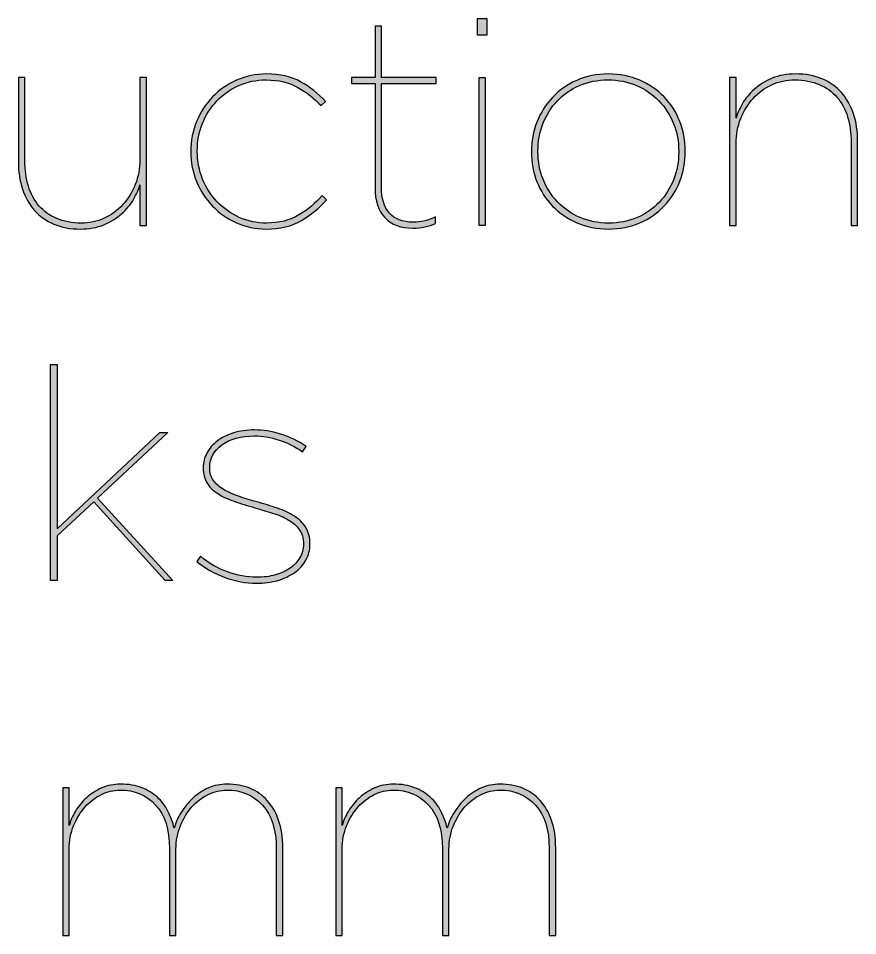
# Model space of a CAD drawing. Extents: x -187 to -58, y -41 to 155.
# Drawn here: x -140.8 to -81.6, y 90.3 to 155 of the extents above; entities that cross this region are included whole.
import ezdxf

# ---------------------------------------------------------------- set-up
doc = ezdxf.new("R2010")
doc.units = 0
doc.header["$MEASUREMENT"] = 0
doc.layers.add('PART_NUMBER', color=7, linetype='CONTINUOUS')

# ---------------------------------------------------------------- blocks, each defined once
blk = doc.blocks.new('BLOCK_40')
at = {"layer": 'PART_NUMBER'}
h = blk.add_hatch(color=253, dxfattribs=at)
h.dxf.hatch_style = 2
edge = h.paths.add_edge_path()
edge.add_spline(control_points=[(-136.435, 140.103), (-137.144, 140.103), (-137.77, 140.217), (-138.313, 140.447), (-138.855, 140.676), (-139.311, 141), (-139.679, 141.417), (-140.048, 141.834), (-140.33, 142.335), (-140.524, 142.919), (-140.719, 143.503), (-140.816, 144.157), (-140.816, 144.88), (-140.816, 144.88), (-140.816, 150.784), (-140.816, 150.784), (-140.816, 150.784), (-140.357, 150.784), (-140.357, 150.784), (-140.357, 150.784), (-140.357, 144.922), (-140.357, 144.922), (-140.357, 144.268), (-140.274, 143.67), (-140.108, 143.128), (-139.941, 142.585), (-139.692, 142.123), (-139.359, 141.74), (-139.026, 141.358), (-138.609, 141.059), (-138.11, 140.843), (-137.611, 140.627), (-137.035, 140.52), (-136.383, 140.52), (-135.8, 140.52), (-135.259, 140.635), (-134.76, 140.864), (-134.26, 141.094), (-133.824, 141.413), (-133.449, 141.824), (-133.074, 142.234), (-132.78, 142.71), (-132.565, 143.253), (-132.349, 143.795), (-132.242, 144.379), (-132.242, 145.005), (-132.242, 145.005), (-132.242, 150.784), (-132.242, 150.784), (-132.242, 150.784), (-131.783, 150.784), (-131.783, 150.784), (-131.783, 150.784), (-131.783, 140.353), (-131.783, 140.353), (-131.783, 140.353), (-132.242, 140.353), (-132.242, 140.353), (-132.242, 140.353), (-132.242, 143.211), (-132.242, 143.211), (-132.325, 142.891), (-132.475, 142.55), (-132.69, 142.189), (-132.906, 141.827), (-133.188, 141.49), (-133.535, 141.177), (-133.883, 140.864), (-134.297, 140.607), (-134.777, 140.405), (-135.257, 140.204), (-135.809, 140.103), (-136.435, 140.103)], knot_values=[0, 0, 0, 0, 1, 1, 1, 2, 2, 2, 3, 3, 3, 4, 4, 4, 5, 5, 5, 6, 6, 6, 7, 7, 7, 8, 8, 8, 9, 9, 9, 10, 10, 10, 11, 11, 11, 12, 12, 12, 13, 13, 13, 14, 14, 14, 15, 15, 15, 16, 16, 16, 17, 17, 17, 18, 18, 18, 19, 19, 19, 20, 20, 20, 21, 21, 21, 22, 22, 22, 23, 23, 23, 24, 24, 24, 24], degree=3, periodic=1)
blk.add_open_spline([(-136.435, 140.103), (-137.144, 140.103), (-137.77, 140.217), (-138.313, 140.447), (-138.855, 140.676), (-139.311, 141), (-139.679, 141.417), (-140.048, 141.834), (-140.33, 142.335), (-140.524, 142.919), (-140.719, 143.503), (-140.816, 144.157), (-140.816, 144.88), (-140.816, 144.88), (-140.816, 150.784), (-140.816, 150.784), (-140.816, 150.784), (-140.357, 150.784), (-140.357, 150.784), (-140.357, 150.784), (-140.357, 144.922), (-140.357, 144.922), (-140.357, 144.268), (-140.274, 143.67), (-140.108, 143.128), (-139.941, 142.585), (-139.692, 142.123), (-139.359, 141.74), (-139.026, 141.358), (-138.609, 141.059), (-138.11, 140.843), (-137.611, 140.627), (-137.035, 140.52), (-136.383, 140.52), (-135.8, 140.52), (-135.259, 140.635), (-134.76, 140.864), (-134.26, 141.094), (-133.824, 141.413), (-133.449, 141.824), (-133.074, 142.234), (-132.78, 142.71), (-132.565, 143.253), (-132.349, 143.795), (-132.242, 144.379), (-132.242, 145.005), (-132.242, 145.005), (-132.242, 150.784), (-132.242, 150.784), (-132.242, 150.784), (-131.783, 150.784), (-131.783, 150.784), (-131.783, 150.784), (-131.783, 140.353), (-131.783, 140.353), (-131.783, 140.353), (-132.242, 140.353), (-132.242, 140.353), (-132.242, 140.353), (-132.242, 143.211), (-132.242, 143.211), (-132.325, 142.891), (-132.475, 142.55), (-132.69, 142.189), (-132.906, 141.827), (-133.188, 141.49), (-133.535, 141.177), (-133.883, 140.864), (-134.297, 140.607), (-134.777, 140.405), (-135.257, 140.204), (-135.809, 140.103), (-136.435, 140.103)], degree=3, knots=[0, 0, 0, 0, 1, 1, 1, 2, 2, 2, 3, 3, 3, 4, 4, 4, 5, 5, 5, 6, 6, 6, 7, 7, 7, 8, 8, 8, 9, 9, 9, 10, 10, 10, 11, 11, 11, 12, 12, 12, 13, 13, 13, 14, 14, 14, 15, 15, 15, 16, 16, 16, 17, 17, 17, 18, 18, 18, 19, 19, 19, 20, 20, 20, 21, 21, 21, 22, 22, 22, 23, 23, 23, 24, 24, 24, 24], dxfattribs=at)
blk = doc.blocks.new('BLOCK_41')
at = {"layer": 'PART_NUMBER'}
h = blk.add_hatch(color=253, dxfattribs=at)
h.dxf.hatch_style = 2
edge = h.paths.add_edge_path()
edge.add_spline(control_points=[(-123.334, 140.103), (-124.085, 140.103), (-124.784, 140.249), (-125.43, 140.541), (-126.077, 140.833), (-126.641, 141.226), (-127.12, 141.72), (-127.6, 142.213), (-127.976, 142.79), (-128.247, 143.451), (-128.518, 144.111), (-128.654, 144.81), (-128.654, 145.548), (-128.654, 145.548), (-128.654, 145.59), (-128.654, 145.59), (-128.654, 146.326), (-128.518, 147.025), (-128.247, 147.686), (-127.976, 148.347), (-127.6, 148.924), (-127.12, 149.418), (-126.641, 149.911), (-126.074, 150.304), (-125.42, 150.596), (-124.766, 150.889), (-124.064, 151.035), (-123.313, 151.035), (-122.353, 151.035), (-121.55, 150.85), (-120.903, 150.482), (-120.257, 150.113), (-119.669, 149.65), (-119.14, 149.094), (-119.14, 149.094), (-119.453, 148.802), (-119.453, 148.802), (-119.926, 149.303), (-120.472, 149.731), (-121.091, 150.085), (-121.71, 150.44), (-122.458, 150.617), (-123.334, 150.617), (-124.029, 150.617), (-124.672, 150.485), (-125.263, 150.221), (-125.855, 149.957), (-126.369, 149.595), (-126.807, 149.136), (-127.245, 148.677), (-127.587, 148.145), (-127.83, 147.54), (-128.073, 146.935), (-128.195, 146.292), (-128.195, 145.61), (-128.195, 145.61), (-128.195, 145.569), (-128.195, 145.569), (-128.195, 144.887), (-128.07, 144.24), (-127.819, 143.628), (-127.569, 143.016), (-127.225, 142.481), (-126.787, 142.022), (-126.348, 141.563), (-125.83, 141.198), (-125.232, 140.927), (-124.634, 140.655), (-123.994, 140.52), (-123.313, 140.52), (-122.423, 140.52), (-121.661, 140.711), (-121.028, 141.094), (-120.396, 141.476), (-119.85, 141.931), (-119.391, 142.46), (-119.391, 142.46), (-119.078, 142.168), (-119.078, 142.168), (-119.565, 141.598), (-120.152, 141.111), (-120.841, 140.708), (-121.529, 140.304), (-122.36, 140.103), (-123.334, 140.103)], knot_values=[0, 0, 0, 0, 1, 1, 1, 2, 2, 2, 3, 3, 3, 4, 4, 4, 5, 5, 5, 6, 6, 6, 7, 7, 7, 8, 8, 8, 9, 9, 9, 10, 10, 10, 11, 11, 11, 12, 12, 12, 13, 13, 13, 14, 14, 14, 15, 15, 15, 16, 16, 16, 17, 17, 17, 18, 18, 18, 19, 19, 19, 20, 20, 20, 21, 21, 21, 22, 22, 22, 23, 23, 23, 24, 24, 24, 25, 25, 25, 26, 26, 26, 27, 27, 27, 28, 28, 28, 28], degree=3, periodic=1)
blk.add_open_spline([(-123.334, 140.103), (-124.085, 140.103), (-124.784, 140.249), (-125.43, 140.541), (-126.077, 140.833), (-126.641, 141.226), (-127.12, 141.72), (-127.6, 142.213), (-127.976, 142.79), (-128.247, 143.451), (-128.518, 144.111), (-128.654, 144.81), (-128.654, 145.548), (-128.654, 145.548), (-128.654, 145.59), (-128.654, 145.59), (-128.654, 146.326), (-128.518, 147.025), (-128.247, 147.686), (-127.976, 148.347), (-127.6, 148.924), (-127.12, 149.418), (-126.641, 149.911), (-126.074, 150.304), (-125.42, 150.596), (-124.766, 150.889), (-124.064, 151.035), (-123.313, 151.035), (-122.353, 151.035), (-121.55, 150.85), (-120.903, 150.482), (-120.257, 150.113), (-119.669, 149.65), (-119.14, 149.094), (-119.14, 149.094), (-119.453, 148.802), (-119.453, 148.802), (-119.926, 149.303), (-120.472, 149.731), (-121.091, 150.085), (-121.71, 150.44), (-122.458, 150.617), (-123.334, 150.617), (-124.029, 150.617), (-124.672, 150.485), (-125.263, 150.221), (-125.855, 149.957), (-126.369, 149.595), (-126.807, 149.136), (-127.245, 148.677), (-127.587, 148.145), (-127.83, 147.54), (-128.073, 146.935), (-128.195, 146.292), (-128.195, 145.61), (-128.195, 145.61), (-128.195, 145.569), (-128.195, 145.569), (-128.195, 144.887), (-128.07, 144.24), (-127.819, 143.628), (-127.569, 143.016), (-127.225, 142.481), (-126.787, 142.022), (-126.348, 141.563), (-125.83, 141.198), (-125.232, 140.927), (-124.634, 140.655), (-123.994, 140.52), (-123.313, 140.52), (-122.423, 140.52), (-121.661, 140.711), (-121.028, 141.094), (-120.396, 141.476), (-119.85, 141.931), (-119.391, 142.46), (-119.391, 142.46), (-119.078, 142.168), (-119.078, 142.168), (-119.565, 141.598), (-120.152, 141.111), (-120.841, 140.708), (-121.529, 140.304), (-122.36, 140.103), (-123.334, 140.103)], degree=3, knots=[0, 0, 0, 0, 1, 1, 1, 2, 2, 2, 3, 3, 3, 4, 4, 4, 5, 5, 5, 6, 6, 6, 7, 7, 7, 8, 8, 8, 9, 9, 9, 10, 10, 10, 11, 11, 11, 12, 12, 12, 13, 13, 13, 14, 14, 14, 15, 15, 15, 16, 16, 16, 17, 17, 17, 18, 18, 18, 19, 19, 19, 20, 20, 20, 21, 21, 21, 22, 22, 22, 23, 23, 23, 24, 24, 24, 25, 25, 25, 26, 26, 26, 27, 27, 27, 28, 28, 28, 28], dxfattribs=at)
blk = doc.blocks.new('BLOCK_42')
at = {"layer": 'PART_NUMBER'}
h = blk.add_hatch(color=253, dxfattribs=at)
h.dxf.hatch_style = 2
edge = h.paths.add_edge_path()
edge.add_spline(control_points=[(-112.966, 140.165), (-113.842, 140.165), (-114.509, 140.411), (-114.968, 140.904), (-115.427, 141.397), (-115.657, 142.102), (-115.657, 143.018), (-115.657, 143.018), (-115.657, 150.367), (-115.657, 150.367), (-115.657, 150.367), (-117.305, 150.367), (-117.305, 150.367), (-117.305, 150.367), (-117.305, 150.784), (-117.305, 150.784), (-117.305, 150.784), (-115.657, 150.784), (-115.657, 150.784), (-115.657, 150.784), (-115.657, 154.394), (-115.657, 154.394), (-115.657, 154.394), (-115.198, 154.394), (-115.198, 154.394), (-115.198, 154.394), (-115.198, 150.784), (-115.198, 150.784), (-115.198, 150.784), (-111.338, 150.784), (-111.338, 150.784), (-111.338, 150.784), (-111.338, 150.367), (-111.338, 150.367), (-111.338, 150.367), (-115.198, 150.367), (-115.198, 150.367), (-115.198, 150.367), (-115.198, 143.06), (-115.198, 143.06), (-115.198, 142.269), (-115.014, 141.658), (-114.645, 141.228), (-114.277, 140.798), (-113.717, 140.582), (-112.966, 140.582), (-112.409, 140.582), (-111.881, 140.708), (-111.38, 140.958), (-111.38, 140.958), (-111.38, 140.499), (-111.38, 140.499), (-111.867, 140.277), (-112.395, 140.165), (-112.966, 140.165)], knot_values=[0, 0, 0, 0, 1, 1, 1, 2, 2, 2, 3, 3, 3, 4, 4, 4, 5, 5, 5, 6, 6, 6, 7, 7, 7, 8, 8, 8, 9, 9, 9, 10, 10, 10, 11, 11, 11, 12, 12, 12, 13, 13, 13, 14, 14, 14, 15, 15, 15, 16, 16, 16, 17, 17, 17, 18, 18, 18, 18], degree=3, periodic=1)
blk.add_open_spline([(-112.966, 140.165), (-113.842, 140.165), (-114.509, 140.411), (-114.968, 140.904), (-115.427, 141.397), (-115.657, 142.102), (-115.657, 143.018), (-115.657, 143.018), (-115.657, 150.367), (-115.657, 150.367), (-115.657, 150.367), (-117.305, 150.367), (-117.305, 150.367), (-117.305, 150.367), (-117.305, 150.784), (-117.305, 150.784), (-117.305, 150.784), (-115.657, 150.784), (-115.657, 150.784), (-115.657, 150.784), (-115.657, 154.394), (-115.657, 154.394), (-115.657, 154.394), (-115.198, 154.394), (-115.198, 154.394), (-115.198, 154.394), (-115.198, 150.784), (-115.198, 150.784), (-115.198, 150.784), (-111.338, 150.784), (-111.338, 150.784), (-111.338, 150.784), (-111.338, 150.367), (-111.338, 150.367), (-111.338, 150.367), (-115.198, 150.367), (-115.198, 150.367), (-115.198, 150.367), (-115.198, 143.06), (-115.198, 143.06), (-115.198, 142.269), (-115.014, 141.658), (-114.645, 141.228), (-114.277, 140.798), (-113.717, 140.582), (-112.966, 140.582), (-112.409, 140.582), (-111.881, 140.708), (-111.38, 140.958), (-111.38, 140.958), (-111.38, 140.499), (-111.38, 140.499), (-111.867, 140.277), (-112.395, 140.165), (-112.966, 140.165)], degree=3, knots=[0, 0, 0, 0, 1, 1, 1, 2, 2, 2, 3, 3, 3, 4, 4, 4, 5, 5, 5, 6, 6, 6, 7, 7, 7, 8, 8, 8, 9, 9, 9, 10, 10, 10, 11, 11, 11, 12, 12, 12, 13, 13, 13, 14, 14, 14, 15, 15, 15, 16, 16, 16, 17, 17, 17, 18, 18, 18, 18], dxfattribs=at)
blk = doc.blocks.new('BLOCK_43')
at = {"layer": 'PART_NUMBER'}
h = blk.add_hatch(color=253, dxfattribs=at)
h.dxf.hatch_style = 2
h.paths.add_polyline_path([(-108.418, 154.957), (-107.771, 154.957), (-107.771, 153.768), (-108.418, 153.768)])
h.paths.add_polyline_path([(-108.313, 150.784), (-107.875, 150.784), (-107.875, 140.353), (-108.313, 140.353)])
for points in [[(-108.418, 154.957), (-107.771, 154.957), (-107.771, 153.768), (-108.418, 153.768), (-108.418, 154.957)], [(-108.313, 150.784), (-107.875, 150.784), (-107.875, 140.353), (-108.313, 140.353), (-108.313, 150.784)]]:
    blk.add_lwpolyline(points, dxfattribs=at)
blk = doc.blocks.new('BLOCK_44')
at = {"layer": 'PART_NUMBER'}
h = blk.add_hatch(color=253, dxfattribs=at)
h.dxf.hatch_style = 2
edge = h.paths.add_edge_path()
edge.add_spline(control_points=[(-99.197, 140.103), (-100.017, 140.103), (-100.758, 140.249), (-101.419, 140.541), (-102.079, 140.833), (-102.649, 141.226), (-103.129, 141.72), (-103.609, 142.213), (-103.978, 142.787), (-104.235, 143.441), (-104.493, 144.094), (-104.621, 144.79), (-104.621, 145.527), (-104.621, 145.527), (-104.621, 145.569), (-104.621, 145.569), (-104.621, 146.292), (-104.493, 146.984), (-104.235, 147.644), (-103.978, 148.305), (-103.613, 148.886), (-103.14, 149.386), (-102.667, 149.887), (-102.097, 150.287), (-101.429, 150.586), (-100.761, 150.885), (-100.017, 151.035), (-99.197, 151.035), (-98.39, 151.035), (-97.653, 150.889), (-96.985, 150.596), (-96.318, 150.304), (-95.744, 149.911), (-95.264, 149.418), (-94.784, 148.924), (-94.416, 148.347), (-94.158, 147.686), (-93.901, 147.025), (-93.772, 146.333), (-93.772, 145.61), (-93.772, 145.61), (-93.772, 145.569), (-93.772, 145.569), (-93.772, 144.831), (-93.901, 144.132), (-94.158, 143.472), (-94.416, 142.811), (-94.781, 142.231), (-95.254, 141.73), (-95.727, 141.229), (-96.297, 140.833), (-96.964, 140.541), (-97.632, 140.249), (-98.376, 140.103), (-99.197, 140.103)], knot_values=[0, 0, 0, 0, 1, 1, 1, 2, 2, 2, 3, 3, 3, 4, 4, 4, 5, 5, 5, 6, 6, 6, 7, 7, 7, 8, 8, 8, 9, 9, 9, 10, 10, 10, 11, 11, 11, 12, 12, 12, 13, 13, 13, 14, 14, 14, 15, 15, 15, 16, 16, 16, 17, 17, 17, 18, 18, 18, 18], degree=3, periodic=1)
edge = h.paths.add_edge_path()
edge.add_spline(control_points=[(-99.176, 140.52), (-98.439, 140.52), (-97.768, 140.652), (-97.163, 140.916), (-96.558, 141.18), (-96.036, 141.542), (-95.598, 142.001), (-95.16, 142.46), (-94.823, 142.995), (-94.586, 143.608), (-94.35, 144.219), (-94.231, 144.866), (-94.231, 145.548), (-94.231, 145.548), (-94.231, 145.59), (-94.231, 145.59), (-94.231, 146.271), (-94.353, 146.917), (-94.596, 147.53), (-94.84, 148.142), (-95.184, 148.677), (-95.629, 149.136), (-96.074, 149.595), (-96.603, 149.957), (-97.215, 150.221), (-97.827, 150.485), (-98.495, 150.617), (-99.218, 150.617), (-99.955, 150.617), (-100.626, 150.485), (-101.231, 150.221), (-101.836, 149.957), (-102.357, 149.595), (-102.795, 149.136), (-103.233, 148.677), (-103.571, 148.142), (-103.807, 147.53), (-104.044, 146.917), (-104.162, 146.271), (-104.162, 145.59), (-104.162, 145.59), (-104.162, 145.548), (-104.162, 145.548), (-104.162, 144.866), (-104.04, 144.219), (-103.797, 143.608), (-103.554, 142.995), (-103.209, 142.46), (-102.764, 142.001), (-102.319, 141.542), (-101.794, 141.18), (-101.189, 140.916), (-100.584, 140.652), (-99.913, 140.52), (-99.176, 140.52)], knot_values=[0, 0, 0, 0, 1, 1, 1, 2, 2, 2, 3, 3, 3, 4, 4, 4, 5, 5, 5, 6, 6, 6, 7, 7, 7, 8, 8, 8, 9, 9, 9, 10, 10, 10, 11, 11, 11, 12, 12, 12, 13, 13, 13, 14, 14, 14, 15, 15, 15, 16, 16, 16, 17, 17, 17, 18, 18, 18, 18], degree=3, periodic=1)
for points in [[(-99.197, 140.103), (-100.017, 140.103), (-100.758, 140.249), (-101.419, 140.541), (-102.079, 140.833), (-102.649, 141.226), (-103.129, 141.72), (-103.609, 142.213), (-103.978, 142.787), (-104.235, 143.441), (-104.493, 144.094), (-104.621, 144.79), (-104.621, 145.527), (-104.621, 145.527), (-104.621, 145.569), (-104.621, 145.569), (-104.621, 146.292), (-104.493, 146.984), (-104.235, 147.644), (-103.978, 148.305), (-103.613, 148.886), (-103.14, 149.386), (-102.667, 149.887), (-102.097, 150.287), (-101.429, 150.586), (-100.761, 150.885), (-100.017, 151.035), (-99.197, 151.035), (-98.39, 151.035), (-97.653, 150.889), (-96.985, 150.596), (-96.318, 150.304), (-95.744, 149.911), (-95.264, 149.418), (-94.784, 148.924), (-94.416, 148.347), (-94.158, 147.686), (-93.901, 147.025), (-93.772, 146.333), (-93.772, 145.61), (-93.772, 145.61), (-93.772, 145.569), (-93.772, 145.569), (-93.772, 144.831), (-93.901, 144.132), (-94.158, 143.472), (-94.416, 142.811), (-94.781, 142.231), (-95.254, 141.73), (-95.727, 141.229), (-96.297, 140.833), (-96.964, 140.541), (-97.632, 140.249), (-98.376, 140.103), (-99.197, 140.103)], [(-99.176, 140.52), (-98.439, 140.52), (-97.768, 140.652), (-97.163, 140.916), (-96.558, 141.18), (-96.036, 141.542), (-95.598, 142.001), (-95.16, 142.46), (-94.823, 142.995), (-94.586, 143.608), (-94.35, 144.219), (-94.231, 144.866), (-94.231, 145.548), (-94.231, 145.548), (-94.231, 145.59), (-94.231, 145.59), (-94.231, 146.271), (-94.353, 146.917), (-94.596, 147.53), (-94.84, 148.142), (-95.184, 148.677), (-95.629, 149.136), (-96.074, 149.595), (-96.603, 149.957), (-97.215, 150.221), (-97.827, 150.485), (-98.495, 150.617), (-99.218, 150.617), (-99.955, 150.617), (-100.626, 150.485), (-101.231, 150.221), (-101.836, 149.957), (-102.357, 149.595), (-102.795, 149.136), (-103.233, 148.677), (-103.571, 148.142), (-103.807, 147.53), (-104.044, 146.917), (-104.162, 146.271), (-104.162, 145.59), (-104.162, 145.59), (-104.162, 145.548), (-104.162, 145.548), (-104.162, 144.866), (-104.04, 144.219), (-103.797, 143.608), (-103.554, 142.995), (-103.209, 142.46), (-102.764, 142.001), (-102.319, 141.542), (-101.794, 141.18), (-101.189, 140.916), (-100.584, 140.652), (-99.913, 140.52), (-99.176, 140.52)]]:
    blk.add_open_spline(points, degree=3, knots=[0, 0, 0, 0, 1, 1, 1, 2, 2, 2, 3, 3, 3, 4, 4, 4, 5, 5, 5, 6, 6, 6, 7, 7, 7, 8, 8, 8, 9, 9, 9, 10, 10, 10, 11, 11, 11, 12, 12, 12, 13, 13, 13, 14, 14, 14, 15, 15, 15, 16, 16, 16, 17, 17, 17, 18, 18, 18, 18], dxfattribs=at)
blk = doc.blocks.new('BLOCK_45')
at = {"layer": 'PART_NUMBER'}
h = blk.add_hatch(color=253, dxfattribs=at)
h.dxf.hatch_style = 2
edge = h.paths.add_edge_path()
edge.add_spline(control_points=[(-90.643, 150.784), (-90.643, 150.784), (-90.184, 150.784), (-90.184, 150.784), (-90.184, 150.784), (-90.184, 147.926), (-90.184, 147.926), (-90.101, 148.246), (-89.952, 148.586), (-89.736, 148.948), (-89.52, 149.31), (-89.239, 149.647), (-88.891, 149.96), (-88.543, 150.273), (-88.129, 150.53), (-87.65, 150.732), (-87.17, 150.934), (-86.617, 151.035), (-85.991, 151.035), (-85.282, 151.035), (-84.656, 150.92), (-84.113, 150.69), (-83.571, 150.461), (-83.116, 150.137), (-82.747, 149.72), (-82.378, 149.303), (-82.097, 148.802), (-81.902, 148.218), (-81.707, 147.634), (-81.61, 146.98), (-81.61, 146.257), (-81.61, 146.257), (-81.61, 140.353), (-81.61, 140.353), (-81.61, 140.353), (-82.069, 140.353), (-82.069, 140.353), (-82.069, 140.353), (-82.069, 146.215), (-82.069, 146.215), (-82.069, 146.869), (-82.152, 147.467), (-82.318, 148.01), (-82.485, 148.552), (-82.735, 149.014), (-83.068, 149.397), (-83.401, 149.779), (-83.817, 150.078), (-84.316, 150.294), (-84.815, 150.51), (-85.392, 150.617), (-86.043, 150.617), (-86.626, 150.617), (-87.167, 150.503), (-87.666, 150.273), (-88.166, 150.044), (-88.603, 149.724), (-88.978, 149.313), (-89.352, 148.903), (-89.647, 148.427), (-89.862, 147.884), (-90.077, 147.342), (-90.184, 146.758), (-90.184, 146.132), (-90.184, 146.132), (-90.184, 140.353), (-90.184, 140.353), (-90.184, 140.353), (-90.643, 140.353), (-90.643, 140.353), (-90.643, 140.353), (-90.643, 150.784), (-90.643, 150.784)], knot_values=[0, 0, 0, 0, 1, 1, 1, 2, 2, 2, 3, 3, 3, 4, 4, 4, 5, 5, 5, 6, 6, 6, 7, 7, 7, 8, 8, 8, 9, 9, 9, 10, 10, 10, 11, 11, 11, 12, 12, 12, 13, 13, 13, 14, 14, 14, 15, 15, 15, 16, 16, 16, 17, 17, 17, 18, 18, 18, 19, 19, 19, 20, 20, 20, 21, 21, 21, 22, 22, 22, 23, 23, 23, 24, 24, 24, 24], degree=3, periodic=1)
blk.add_open_spline([(-90.643, 150.784), (-90.643, 150.784), (-90.184, 150.784), (-90.184, 150.784), (-90.184, 150.784), (-90.184, 147.926), (-90.184, 147.926), (-90.101, 148.246), (-89.952, 148.586), (-89.736, 148.948), (-89.52, 149.31), (-89.239, 149.647), (-88.891, 149.96), (-88.543, 150.273), (-88.129, 150.53), (-87.65, 150.732), (-87.17, 150.934), (-86.617, 151.035), (-85.991, 151.035), (-85.282, 151.035), (-84.656, 150.92), (-84.113, 150.69), (-83.571, 150.461), (-83.116, 150.137), (-82.747, 149.72), (-82.378, 149.303), (-82.097, 148.802), (-81.902, 148.218), (-81.707, 147.634), (-81.61, 146.98), (-81.61, 146.257), (-81.61, 146.257), (-81.61, 140.353), (-81.61, 140.353), (-81.61, 140.353), (-82.069, 140.353), (-82.069, 140.353), (-82.069, 140.353), (-82.069, 146.215), (-82.069, 146.215), (-82.069, 146.869), (-82.152, 147.467), (-82.318, 148.01), (-82.485, 148.552), (-82.735, 149.014), (-83.068, 149.397), (-83.401, 149.779), (-83.817, 150.078), (-84.316, 150.294), (-84.815, 150.51), (-85.392, 150.617), (-86.043, 150.617), (-86.626, 150.617), (-87.167, 150.503), (-87.666, 150.273), (-88.166, 150.044), (-88.603, 149.724), (-88.978, 149.313), (-89.352, 148.903), (-89.647, 148.427), (-89.862, 147.884), (-90.077, 147.342), (-90.184, 146.758), (-90.184, 146.132), (-90.184, 146.132), (-90.184, 140.353), (-90.184, 140.353), (-90.184, 140.353), (-90.643, 140.353), (-90.643, 140.353), (-90.643, 140.353), (-90.643, 150.784), (-90.643, 150.784)], degree=3, knots=[0, 0, 0, 0, 1, 1, 1, 2, 2, 2, 3, 3, 3, 4, 4, 4, 5, 5, 5, 6, 6, 6, 7, 7, 7, 8, 8, 8, 9, 9, 9, 10, 10, 10, 11, 11, 11, 12, 12, 12, 13, 13, 13, 14, 14, 14, 15, 15, 15, 16, 16, 16, 17, 17, 17, 18, 18, 18, 19, 19, 19, 20, 20, 20, 21, 21, 21, 22, 22, 22, 23, 23, 23, 24, 24, 24, 24], dxfattribs=at)
blk = doc.blocks.new('BLOCK_50')
at = {"layer": 'PART_NUMBER'}
h = blk.add_hatch(color=253, dxfattribs=at)
h.dxf.hatch_style = 2
h.paths.add_polyline_path([(-138.542, 130.548), (-138.083, 130.548), (-138.083, 118.969), (-130.844, 125.749), (-130.26, 125.749), (-135.225, 121.139), (-129.926, 115.318), (-130.468, 115.318), (-135.496, 120.867), (-138.083, 118.468), (-138.083, 115.318), (-138.542, 115.318)])
blk.add_lwpolyline([(-138.542, 130.548), (-138.083, 130.548), (-138.083, 118.969), (-130.844, 125.749), (-130.26, 125.749), (-135.225, 121.139), (-129.926, 115.318), (-130.468, 115.318), (-135.496, 120.867), (-138.083, 118.468), (-138.083, 115.318), (-138.542, 115.318), (-138.542, 130.548)], dxfattribs=at)
blk = doc.blocks.new('BLOCK_51')
at = {"layer": 'PART_NUMBER'}
h = blk.add_hatch(color=253, dxfattribs=at)
h.dxf.hatch_style = 2
edge = h.paths.add_edge_path()
edge.add_spline(control_points=[(-124.022, 115.13), (-124.759, 115.13), (-125.5, 115.266), (-126.244, 115.537), (-126.988, 115.808), (-127.652, 116.187), (-128.236, 116.674), (-128.236, 116.674), (-127.965, 117.029), (-127.965, 117.029), (-127.381, 116.542), (-126.744, 116.173), (-126.056, 115.923), (-125.367, 115.673), (-124.682, 115.547), (-124.001, 115.547), (-123.528, 115.547), (-123.09, 115.603), (-122.687, 115.714), (-122.283, 115.825), (-121.936, 115.986), (-121.643, 116.194), (-121.351, 116.403), (-121.122, 116.65), (-120.955, 116.935), (-120.788, 117.22), (-120.705, 117.529), (-120.705, 117.863), (-120.705, 117.863), (-120.705, 117.905), (-120.705, 117.905), (-120.705, 118.308), (-120.802, 118.646), (-120.997, 118.917), (-121.192, 119.188), (-121.452, 119.418), (-121.779, 119.605), (-122.106, 119.793), (-122.475, 119.949), (-122.885, 120.075), (-123.295, 120.2), (-123.709, 120.325), (-124.126, 120.45), (-124.655, 120.603), (-125.145, 120.756), (-125.597, 120.909), (-126.049, 121.062), (-126.435, 121.243), (-126.755, 121.452), (-127.075, 121.66), (-127.325, 121.907), (-127.506, 122.192), (-127.687, 122.477), (-127.777, 122.829), (-127.777, 123.246), (-127.777, 123.246), (-127.777, 123.288), (-127.777, 123.288), (-127.777, 123.649), (-127.69, 123.99), (-127.516, 124.31), (-127.342, 124.63), (-127.099, 124.911), (-126.786, 125.155), (-126.473, 125.398), (-126.091, 125.589), (-125.638, 125.728), (-125.187, 125.867), (-124.689, 125.937), (-124.147, 125.937), (-123.563, 125.937), (-122.951, 125.84), (-122.311, 125.645), (-121.671, 125.45), (-121.073, 125.158), (-120.517, 124.769), (-120.517, 124.769), (-120.767, 124.393), (-120.767, 124.393), (-121.282, 124.755), (-121.835, 125.033), (-122.426, 125.228), (-123.017, 125.422), (-123.591, 125.52), (-124.147, 125.52), (-125.107, 125.52), (-125.875, 125.308), (-126.452, 124.884), (-127.029, 124.459), (-127.318, 123.934), (-127.318, 123.308), (-127.318, 123.308), (-127.318, 123.267), (-127.318, 123.267), (-127.318, 122.919), (-127.231, 122.623), (-127.057, 122.38), (-126.883, 122.136), (-126.644, 121.924), (-126.338, 121.744), (-126.032, 121.563), (-125.68, 121.403), (-125.284, 121.264), (-124.887, 121.125), (-124.46, 120.993), (-124.001, 120.867), (-123.487, 120.728), (-122.999, 120.579), (-122.54, 120.419), (-122.081, 120.259), (-121.682, 120.071), (-121.341, 119.856), (-121, 119.64), (-120.733, 119.376), (-120.538, 119.063), (-120.343, 118.75), (-120.246, 118.371), (-120.246, 117.926), (-120.246, 117.926), (-120.246, 117.884), (-120.246, 117.884), (-120.246, 117.481), (-120.339, 117.109), (-120.527, 116.768), (-120.715, 116.427), (-120.979, 116.135), (-121.32, 115.892), (-121.661, 115.648), (-122.061, 115.46), (-122.52, 115.329), (-122.979, 115.196), (-123.479, 115.13), (-124.022, 115.13)], knot_values=[0, 0, 0, 0, 1, 1, 1, 2, 2, 2, 3, 3, 3, 4, 4, 4, 5, 5, 5, 6, 6, 6, 7, 7, 7, 8, 8, 8, 9, 9, 9, 10, 10, 10, 11, 11, 11, 12, 12, 12, 13, 13, 13, 14, 14, 14, 15, 15, 15, 16, 16, 16, 17, 17, 17, 18, 18, 18, 19, 19, 19, 20, 20, 20, 21, 21, 21, 22, 22, 22, 23, 23, 23, 24, 24, 24, 25, 25, 25, 26, 26, 26, 27, 27, 27, 28, 28, 28, 29, 29, 29, 30, 30, 30, 31, 31, 31, 32, 32, 32, 33, 33, 33, 34, 34, 34, 35, 35, 35, 36, 36, 36, 37, 37, 37, 38, 38, 38, 39, 39, 39, 40, 40, 40, 41, 41, 41, 42, 42, 42, 43, 43, 43, 44, 44, 44, 44], degree=3, periodic=1)
blk.add_open_spline([(-124.022, 115.13), (-124.759, 115.13), (-125.5, 115.266), (-126.244, 115.537), (-126.988, 115.808), (-127.652, 116.187), (-128.236, 116.674), (-128.236, 116.674), (-127.965, 117.029), (-127.965, 117.029), (-127.381, 116.542), (-126.744, 116.173), (-126.056, 115.923), (-125.367, 115.673), (-124.682, 115.547), (-124.001, 115.547), (-123.528, 115.547), (-123.09, 115.603), (-122.687, 115.714), (-122.283, 115.825), (-121.936, 115.986), (-121.643, 116.194), (-121.351, 116.403), (-121.122, 116.65), (-120.955, 116.935), (-120.788, 117.22), (-120.705, 117.529), (-120.705, 117.863), (-120.705, 117.863), (-120.705, 117.905), (-120.705, 117.905), (-120.705, 118.308), (-120.802, 118.646), (-120.997, 118.917), (-121.192, 119.188), (-121.452, 119.418), (-121.779, 119.605), (-122.106, 119.793), (-122.475, 119.949), (-122.885, 120.075), (-123.295, 120.2), (-123.709, 120.325), (-124.126, 120.45), (-124.655, 120.603), (-125.145, 120.756), (-125.597, 120.909), (-126.049, 121.062), (-126.435, 121.243), (-126.755, 121.452), (-127.075, 121.66), (-127.325, 121.907), (-127.506, 122.192), (-127.687, 122.477), (-127.777, 122.829), (-127.777, 123.246), (-127.777, 123.246), (-127.777, 123.288), (-127.777, 123.288), (-127.777, 123.649), (-127.69, 123.99), (-127.516, 124.31), (-127.342, 124.63), (-127.099, 124.911), (-126.786, 125.155), (-126.473, 125.398), (-126.091, 125.589), (-125.638, 125.728), (-125.187, 125.867), (-124.689, 125.937), (-124.147, 125.937), (-123.563, 125.937), (-122.951, 125.84), (-122.311, 125.645), (-121.671, 125.45), (-121.073, 125.158), (-120.517, 124.769), (-120.517, 124.769), (-120.767, 124.393), (-120.767, 124.393), (-121.282, 124.755), (-121.835, 125.033), (-122.426, 125.228), (-123.017, 125.422), (-123.591, 125.52), (-124.147, 125.52), (-125.107, 125.52), (-125.875, 125.308), (-126.452, 124.884), (-127.029, 124.459), (-127.318, 123.934), (-127.318, 123.308), (-127.318, 123.308), (-127.318, 123.267), (-127.318, 123.267), (-127.318, 122.919), (-127.231, 122.623), (-127.057, 122.38), (-126.883, 122.136), (-126.644, 121.924), (-126.338, 121.744), (-126.032, 121.563), (-125.68, 121.403), (-125.284, 121.264), (-124.887, 121.125), (-124.46, 120.993), (-124.001, 120.867), (-123.487, 120.728), (-122.999, 120.579), (-122.54, 120.419), (-122.081, 120.259), (-121.682, 120.071), (-121.341, 119.856), (-121, 119.64), (-120.733, 119.376), (-120.538, 119.063), (-120.343, 118.75), (-120.246, 118.371), (-120.246, 117.926), (-120.246, 117.926), (-120.246, 117.884), (-120.246, 117.884), (-120.246, 117.481), (-120.339, 117.109), (-120.527, 116.768), (-120.715, 116.427), (-120.979, 116.135), (-121.32, 115.892), (-121.661, 115.648), (-122.061, 115.46), (-122.52, 115.329), (-122.979, 115.196), (-123.479, 115.13), (-124.022, 115.13)], degree=3, knots=[0, 0, 0, 0, 1, 1, 1, 2, 2, 2, 3, 3, 3, 4, 4, 4, 5, 5, 5, 6, 6, 6, 7, 7, 7, 8, 8, 8, 9, 9, 9, 10, 10, 10, 11, 11, 11, 12, 12, 12, 13, 13, 13, 14, 14, 14, 15, 15, 15, 16, 16, 16, 17, 17, 17, 18, 18, 18, 19, 19, 19, 20, 20, 20, 21, 21, 21, 22, 22, 22, 23, 23, 23, 24, 24, 24, 25, 25, 25, 26, 26, 26, 27, 27, 27, 28, 28, 28, 29, 29, 29, 30, 30, 30, 31, 31, 31, 32, 32, 32, 33, 33, 33, 34, 34, 34, 35, 35, 35, 36, 36, 36, 37, 37, 37, 38, 38, 38, 39, 39, 39, 40, 40, 40, 41, 41, 41, 42, 42, 42, 43, 43, 43, 44, 44, 44, 44], dxfattribs=at)
blk = doc.blocks.new('BLOCK_56')
at = {"layer": 'PART_NUMBER'}
h = blk.add_hatch(color=253, dxfattribs=at)
h.dxf.hatch_style = 2
edge = h.paths.add_edge_path()
edge.add_spline(control_points=[(-137.687, 100.714), (-137.687, 100.714), (-137.228, 100.714), (-137.228, 100.714), (-137.228, 100.714), (-137.228, 98.044), (-137.228, 98.044), (-137.144, 98.378), (-136.998, 98.719), (-136.79, 99.066), (-136.581, 99.414), (-136.32, 99.727), (-136.007, 100.005), (-135.694, 100.283), (-135.336, 100.513), (-134.933, 100.694), (-134.529, 100.874), (-134.091, 100.965), (-133.618, 100.965), (-133.048, 100.965), (-132.548, 100.881), (-132.116, 100.714), (-131.685, 100.548), (-131.317, 100.325), (-131.011, 100.047), (-130.705, 99.768), (-130.455, 99.438), (-130.26, 99.056), (-130.065, 98.673), (-129.919, 98.274), (-129.821, 97.856), (-129.724, 98.232), (-129.561, 98.604), (-129.331, 98.972), (-129.102, 99.341), (-128.827, 99.675), (-128.507, 99.974), (-128.187, 100.273), (-127.822, 100.513), (-127.412, 100.694), (-127.002, 100.874), (-126.56, 100.965), (-126.087, 100.965), (-125.503, 100.965), (-124.971, 100.867), (-124.491, 100.673), (-124.011, 100.478), (-123.601, 100.193), (-123.26, 99.817), (-122.92, 99.442), (-122.652, 98.972), (-122.457, 98.409), (-122.262, 97.846), (-122.165, 97.195), (-122.165, 96.459), (-122.165, 96.459), (-122.165, 90.283), (-122.165, 90.283), (-122.165, 90.283), (-122.624, 90.283), (-122.624, 90.283), (-122.624, 90.283), (-122.624, 96.417), (-122.624, 96.417), (-122.624, 97.766), (-122.95, 98.792), (-123.601, 99.494), (-124.253, 100.196), (-125.092, 100.548), (-126.118, 100.548), (-126.562, 100.548), (-126.999, 100.443), (-127.429, 100.235), (-127.859, 100.026), (-128.24, 99.734), (-128.573, 99.358), (-128.906, 98.983), (-129.176, 98.541), (-129.384, 98.034), (-129.592, 97.526), (-129.696, 96.973), (-129.696, 96.375), (-129.696, 96.375), (-129.696, 90.283), (-129.696, 90.283), (-129.696, 90.283), (-130.155, 90.283), (-130.155, 90.283), (-130.155, 90.283), (-130.155, 96.417), (-130.155, 96.417), (-130.155, 97.766), (-130.481, 98.792), (-131.133, 99.494), (-131.785, 100.196), (-132.624, 100.548), (-133.65, 100.548), (-134.094, 100.548), (-134.53, 100.443), (-134.96, 100.235), (-135.39, 100.026), (-135.772, 99.734), (-136.105, 99.358), (-136.437, 98.983), (-136.708, 98.541), (-136.916, 98.034), (-137.124, 97.526), (-137.228, 96.973), (-137.228, 96.375), (-137.228, 96.375), (-137.228, 90.283), (-137.228, 90.283), (-137.228, 90.283), (-137.687, 90.283), (-137.687, 90.283), (-137.687, 90.283), (-137.687, 100.714), (-137.687, 100.714)], knot_values=[0, 0, 0, 0, 1, 1, 1, 2, 2, 2, 3, 3, 3, 4, 4, 4, 5, 5, 5, 6, 6, 6, 7, 7, 7, 8, 8, 8, 9, 9, 9, 10, 10, 10, 11, 11, 11, 12, 12, 12, 13, 13, 13, 14, 14, 14, 15, 15, 15, 16, 16, 16, 17, 17, 17, 18, 18, 18, 19, 19, 19, 20, 20, 20, 21, 21, 21, 22, 22, 22, 23, 23, 23, 24, 24, 24, 25, 25, 25, 26, 26, 26, 27, 27, 27, 28, 28, 28, 29, 29, 29, 30, 30, 30, 31, 31, 31, 32, 32, 32, 33, 33, 33, 34, 34, 34, 35, 35, 35, 36, 36, 36, 37, 37, 37, 38, 38, 38, 39, 39, 39, 39], degree=3, periodic=1)
blk.add_open_spline([(-137.687, 100.714), (-137.687, 100.714), (-137.228, 100.714), (-137.228, 100.714), (-137.228, 100.714), (-137.228, 98.044), (-137.228, 98.044), (-137.144, 98.378), (-136.998, 98.719), (-136.79, 99.066), (-136.581, 99.414), (-136.32, 99.727), (-136.007, 100.005), (-135.694, 100.283), (-135.336, 100.513), (-134.933, 100.694), (-134.529, 100.874), (-134.091, 100.965), (-133.618, 100.965), (-133.048, 100.965), (-132.548, 100.881), (-132.116, 100.714), (-131.685, 100.548), (-131.317, 100.325), (-131.011, 100.047), (-130.705, 99.768), (-130.455, 99.438), (-130.26, 99.056), (-130.065, 98.673), (-129.919, 98.274), (-129.821, 97.856), (-129.724, 98.232), (-129.561, 98.604), (-129.331, 98.972), (-129.102, 99.341), (-128.827, 99.675), (-128.507, 99.974), (-128.187, 100.273), (-127.822, 100.513), (-127.412, 100.694), (-127.002, 100.874), (-126.56, 100.965), (-126.087, 100.965), (-125.503, 100.965), (-124.971, 100.867), (-124.491, 100.673), (-124.011, 100.478), (-123.601, 100.193), (-123.26, 99.817), (-122.92, 99.442), (-122.652, 98.972), (-122.457, 98.409), (-122.262, 97.846), (-122.165, 97.195), (-122.165, 96.459), (-122.165, 96.459), (-122.165, 90.283), (-122.165, 90.283), (-122.165, 90.283), (-122.624, 90.283), (-122.624, 90.283), (-122.624, 90.283), (-122.624, 96.417), (-122.624, 96.417), (-122.624, 97.766), (-122.95, 98.792), (-123.601, 99.494), (-124.253, 100.196), (-125.092, 100.548), (-126.118, 100.548), (-126.562, 100.548), (-126.999, 100.443), (-127.429, 100.235), (-127.859, 100.026), (-128.24, 99.734), (-128.573, 99.358), (-128.906, 98.983), (-129.176, 98.541), (-129.384, 98.034), (-129.592, 97.526), (-129.696, 96.973), (-129.696, 96.375), (-129.696, 96.375), (-129.696, 90.283), (-129.696, 90.283), (-129.696, 90.283), (-130.155, 90.283), (-130.155, 90.283), (-130.155, 90.283), (-130.155, 96.417), (-130.155, 96.417), (-130.155, 97.766), (-130.481, 98.792), (-131.133, 99.494), (-131.785, 100.196), (-132.624, 100.548), (-133.65, 100.548), (-134.094, 100.548), (-134.53, 100.443), (-134.96, 100.235), (-135.39, 100.026), (-135.772, 99.734), (-136.105, 99.358), (-136.437, 98.983), (-136.708, 98.541), (-136.916, 98.034), (-137.124, 97.526), (-137.228, 96.973), (-137.228, 96.375), (-137.228, 96.375), (-137.228, 90.283), (-137.228, 90.283), (-137.228, 90.283), (-137.687, 90.283), (-137.687, 90.283), (-137.687, 90.283), (-137.687, 100.714), (-137.687, 100.714)], degree=3, knots=[0, 0, 0, 0, 1, 1, 1, 2, 2, 2, 3, 3, 3, 4, 4, 4, 5, 5, 5, 6, 6, 6, 7, 7, 7, 8, 8, 8, 9, 9, 9, 10, 10, 10, 11, 11, 11, 12, 12, 12, 13, 13, 13, 14, 14, 14, 15, 15, 15, 16, 16, 16, 17, 17, 17, 18, 18, 18, 19, 19, 19, 20, 20, 20, 21, 21, 21, 22, 22, 22, 23, 23, 23, 24, 24, 24, 25, 25, 25, 26, 26, 26, 27, 27, 27, 28, 28, 28, 29, 29, 29, 30, 30, 30, 31, 31, 31, 32, 32, 32, 33, 33, 33, 34, 34, 34, 35, 35, 35, 36, 36, 36, 37, 37, 37, 38, 38, 38, 39, 39, 39, 39], dxfattribs=at)
blk = doc.blocks.new('BLOCK_57')
at = {"layer": 'PART_NUMBER'}
h = blk.add_hatch(color=253, dxfattribs=at)
h.dxf.hatch_style = 2
edge = h.paths.add_edge_path()
edge.add_spline(control_points=[(-118.431, 100.714), (-118.431, 100.714), (-117.972, 100.714), (-117.972, 100.714), (-117.972, 100.714), (-117.972, 98.044), (-117.972, 98.044), (-117.888, 98.378), (-117.743, 98.719), (-117.534, 99.066), (-117.325, 99.414), (-117.064, 99.727), (-116.752, 100.005), (-116.439, 100.283), (-116.081, 100.513), (-115.677, 100.694), (-115.274, 100.874), (-114.836, 100.965), (-114.363, 100.965), (-113.793, 100.965), (-113.292, 100.881), (-112.861, 100.714), (-112.43, 100.548), (-112.061, 100.325), (-111.755, 100.047), (-111.449, 99.768), (-111.199, 99.438), (-111.004, 99.056), (-110.809, 98.673), (-110.663, 98.274), (-110.566, 97.856), (-110.469, 98.232), (-110.305, 98.604), (-110.075, 98.972), (-109.846, 99.341), (-109.572, 99.675), (-109.251, 99.974), (-108.932, 100.273), (-108.566, 100.513), (-108.156, 100.694), (-107.746, 100.874), (-107.304, 100.965), (-106.831, 100.965), (-106.247, 100.965), (-105.715, 100.867), (-105.235, 100.673), (-104.756, 100.478), (-104.346, 100.193), (-104.005, 99.817), (-103.664, 99.442), (-103.396, 98.972), (-103.201, 98.409), (-103.007, 97.846), (-102.909, 97.195), (-102.909, 96.459), (-102.909, 96.459), (-102.909, 90.283), (-102.909, 90.283), (-102.909, 90.283), (-103.368, 90.283), (-103.368, 90.283), (-103.368, 90.283), (-103.368, 96.417), (-103.368, 96.417), (-103.368, 97.766), (-103.694, 98.792), (-104.346, 99.494), (-104.998, 100.196), (-105.836, 100.548), (-106.863, 100.548), (-107.307, 100.548), (-107.743, 100.443), (-108.173, 100.235), (-108.603, 100.026), (-108.985, 99.734), (-109.318, 99.358), (-109.65, 98.983), (-109.921, 98.541), (-110.129, 98.034), (-110.337, 97.526), (-110.441, 96.973), (-110.441, 96.375), (-110.441, 96.375), (-110.441, 90.283), (-110.441, 90.283), (-110.441, 90.283), (-110.9, 90.283), (-110.9, 90.283), (-110.9, 90.283), (-110.9, 96.417), (-110.9, 96.417), (-110.9, 97.766), (-111.226, 98.792), (-111.877, 99.494), (-112.529, 100.196), (-113.368, 100.548), (-114.394, 100.548), (-114.838, 100.548), (-115.275, 100.443), (-115.705, 100.235), (-116.135, 100.026), (-116.516, 99.734), (-116.849, 99.358), (-117.182, 98.983), (-117.452, 98.541), (-117.66, 98.034), (-117.868, 97.526), (-117.972, 96.973), (-117.972, 96.375), (-117.972, 96.375), (-117.972, 90.283), (-117.972, 90.283), (-117.972, 90.283), (-118.431, 90.283), (-118.431, 90.283), (-118.431, 90.283), (-118.431, 100.714), (-118.431, 100.714)], knot_values=[0, 0, 0, 0, 1, 1, 1, 2, 2, 2, 3, 3, 3, 4, 4, 4, 5, 5, 5, 6, 6, 6, 7, 7, 7, 8, 8, 8, 9, 9, 9, 10, 10, 10, 11, 11, 11, 12, 12, 12, 13, 13, 13, 14, 14, 14, 15, 15, 15, 16, 16, 16, 17, 17, 17, 18, 18, 18, 19, 19, 19, 20, 20, 20, 21, 21, 21, 22, 22, 22, 23, 23, 23, 24, 24, 24, 25, 25, 25, 26, 26, 26, 27, 27, 27, 28, 28, 28, 29, 29, 29, 30, 30, 30, 31, 31, 31, 32, 32, 32, 33, 33, 33, 34, 34, 34, 35, 35, 35, 36, 36, 36, 37, 37, 37, 38, 38, 38, 39, 39, 39, 39], degree=3, periodic=1)
blk.add_open_spline([(-118.431, 100.714), (-118.431, 100.714), (-117.972, 100.714), (-117.972, 100.714), (-117.972, 100.714), (-117.972, 98.044), (-117.972, 98.044), (-117.888, 98.378), (-117.743, 98.719), (-117.534, 99.066), (-117.325, 99.414), (-117.064, 99.727), (-116.752, 100.005), (-116.439, 100.283), (-116.081, 100.513), (-115.677, 100.694), (-115.274, 100.874), (-114.836, 100.965), (-114.363, 100.965), (-113.793, 100.965), (-113.292, 100.881), (-112.861, 100.714), (-112.43, 100.548), (-112.061, 100.325), (-111.755, 100.047), (-111.449, 99.768), (-111.199, 99.438), (-111.004, 99.056), (-110.809, 98.673), (-110.663, 98.274), (-110.566, 97.856), (-110.469, 98.232), (-110.305, 98.604), (-110.075, 98.972), (-109.846, 99.341), (-109.572, 99.675), (-109.251, 99.974), (-108.932, 100.273), (-108.566, 100.513), (-108.156, 100.694), (-107.746, 100.874), (-107.304, 100.965), (-106.831, 100.965), (-106.247, 100.965), (-105.715, 100.867), (-105.235, 100.673), (-104.756, 100.478), (-104.346, 100.193), (-104.005, 99.817), (-103.664, 99.442), (-103.396, 98.972), (-103.201, 98.409), (-103.007, 97.846), (-102.909, 97.195), (-102.909, 96.459), (-102.909, 96.459), (-102.909, 90.283), (-102.909, 90.283), (-102.909, 90.283), (-103.368, 90.283), (-103.368, 90.283), (-103.368, 90.283), (-103.368, 96.417), (-103.368, 96.417), (-103.368, 97.766), (-103.694, 98.792), (-104.346, 99.494), (-104.998, 100.196), (-105.836, 100.548), (-106.863, 100.548), (-107.307, 100.548), (-107.743, 100.443), (-108.173, 100.235), (-108.603, 100.026), (-108.985, 99.734), (-109.318, 99.358), (-109.65, 98.983), (-109.921, 98.541), (-110.129, 98.034), (-110.337, 97.526), (-110.441, 96.973), (-110.441, 96.375), (-110.441, 96.375), (-110.441, 90.283), (-110.441, 90.283), (-110.441, 90.283), (-110.9, 90.283), (-110.9, 90.283), (-110.9, 90.283), (-110.9, 96.417), (-110.9, 96.417), (-110.9, 97.766), (-111.226, 98.792), (-111.877, 99.494), (-112.529, 100.196), (-113.368, 100.548), (-114.394, 100.548), (-114.838, 100.548), (-115.275, 100.443), (-115.705, 100.235), (-116.135, 100.026), (-116.516, 99.734), (-116.849, 99.358), (-117.182, 98.983), (-117.452, 98.541), (-117.66, 98.034), (-117.868, 97.526), (-117.972, 96.973), (-117.972, 96.375), (-117.972, 96.375), (-117.972, 90.283), (-117.972, 90.283), (-117.972, 90.283), (-118.431, 90.283), (-118.431, 90.283), (-118.431, 90.283), (-118.431, 100.714), (-118.431, 100.714)], degree=3, knots=[0, 0, 0, 0, 1, 1, 1, 2, 2, 2, 3, 3, 3, 4, 4, 4, 5, 5, 5, 6, 6, 6, 7, 7, 7, 8, 8, 8, 9, 9, 9, 10, 10, 10, 11, 11, 11, 12, 12, 12, 13, 13, 13, 14, 14, 14, 15, 15, 15, 16, 16, 16, 17, 17, 17, 18, 18, 18, 19, 19, 19, 20, 20, 20, 21, 21, 21, 22, 22, 22, 23, 23, 23, 24, 24, 24, 25, 25, 25, 26, 26, 26, 27, 27, 27, 28, 28, 28, 29, 29, 29, 30, 30, 30, 31, 31, 31, 32, 32, 32, 33, 33, 33, 34, 34, 34, 35, 35, 35, 36, 36, 36, 37, 37, 37, 38, 38, 38, 39, 39, 39, 39], dxfattribs=at)
blk = doc.blocks.new('BLOCK_34')
at = {"layer": 'PART_NUMBER'}
for name in ['BLOCK_43', 'BLOCK_42', 'BLOCK_40', 'BLOCK_41', 'BLOCK_44', 'BLOCK_45', 'BLOCK_50', 'BLOCK_51', 'BLOCK_56', 'BLOCK_57']:
    blk.add_blockref(name, (0, 0), dxfattribs=at)

msp = doc.modelspace()

# ---------------------------------------------------------------- block references
at = {"layer": 'PART_NUMBER'}
msp.add_blockref('BLOCK_34', (0, 0), dxfattribs=at)

doc.saveas('drawing.dxf')
